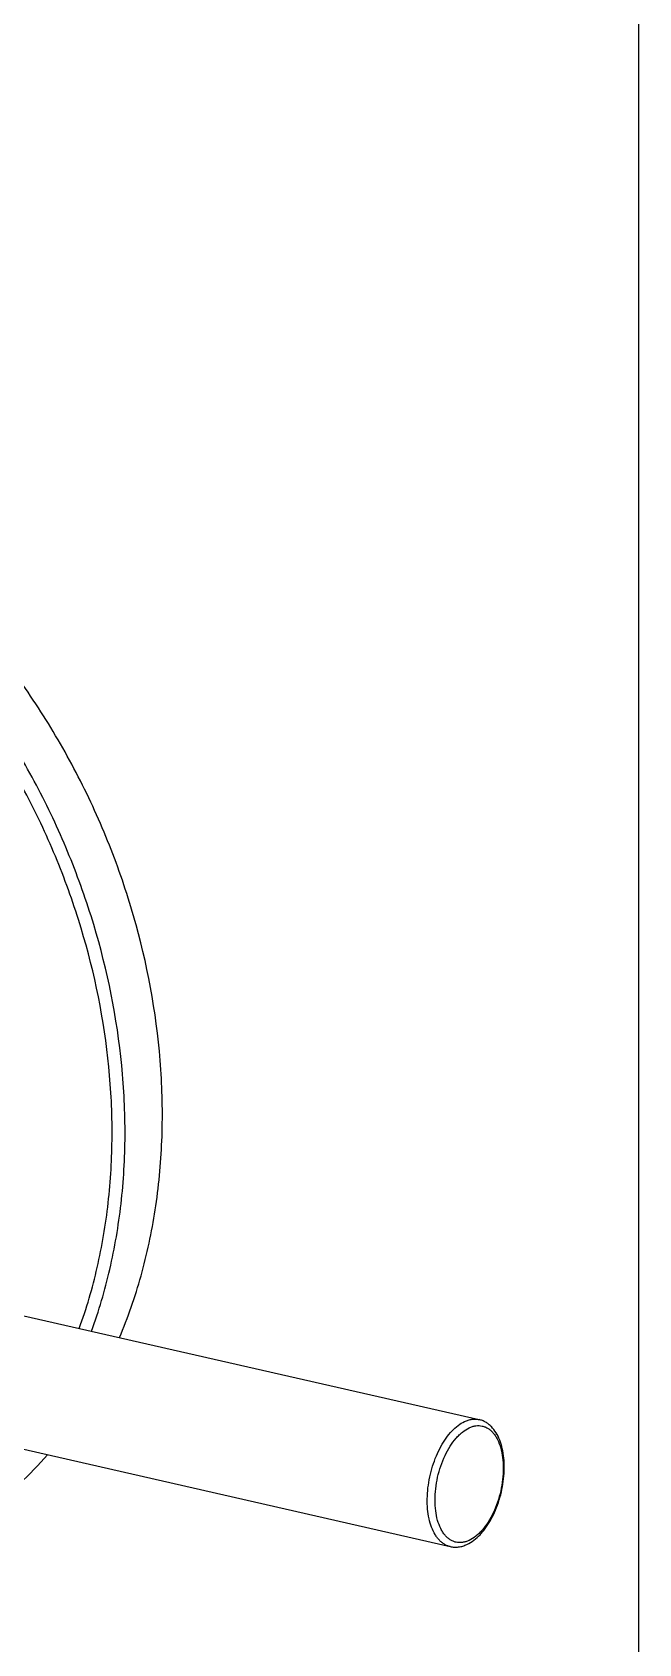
# Model space of a CAD drawing. Header units: millimetres. Extents: x 0 to 594, y 0 to 420.
# Drawn here: x 561.4 to 594, y 50.1 to 136.7 of the extents above; entities that cross this region are included whole.
import ezdxf

# ---------------------------------------------------------------- set-up
doc = ezdxf.new("R2010")
doc.units = ezdxf.units.MM
doc.header["$LTSCALE"] = 32.67
doc.layers.get('0').update_dxf_attribs({"linetype": 'CONTINUOUS'})
doc.layers.add('00_COMPONENTI', color=7, linetype='CONTINUOUS')

msp = doc.modelspace()

# ---------------------------------------------------------------- linework, layer by layer
at = {"color": 7, "linetype": 'Continuous'}
msp.add_line((594, 0), (594, 420), dxfattribs=at)
at = {"layer": '00_COMPONENTI', "color": 7, "linetype": 'Continuous'}
for p, q in [((535.963, 73.451), (585.408, 62.179)), ((534.465, 66.613), (583.853, 55.354))]:
    msp.add_line(p, q, dxfattribs=at)
for points, knots in [([(566.072, 66.587), (566.529, 67.665), (567.31, 69.919), (568.067, 73.47), (568.419, 77.191), (568.341, 82.347), (567.432, 87.557), (565.769, 92.611), (564.143, 96.306), (562.5, 99.242), (561.024, 101.478), (559.457, 103.615), (557.33, 106.106), (554.528, 108.777), (551.528, 111.078), (548.376, 112.974), (545.119, 114.434), (542.875, 115.111), (541.755, 115.367)], [0, 0, 0, 0, 0.057604, 0.117062, 0.178305, 0.241169, 0.370524, 0.436499, 0.502766, 0.568918, 0.601834, 0.634571, 0.699304, 0.762798, 0.824772, 0.88502, 0.943431, 1, 1, 1, 1]), ([(584.757, 55.469), (585.022, 55.592), (585.323, 55.832), (585.625, 56.174), (585.832, 56.444), (586.068, 56.823), (586.308, 57.321), (586.503, 57.86), (586.648, 58.422), (586.74, 58.994), (586.775, 59.559), (586.753, 60.102), (586.673, 60.61), (586.536, 61.071), (586.341, 61.473), (586.126, 61.755), (585.926, 61.934), (585.765, 62.044), (585.592, 62.127), (585.47, 62.165), (585.408, 62.179)], [0, 0, 0, 0, 0.110548, 0.141098, 0.172782, 0.239287, 0.309345, 0.381856, 0.455503, 0.528876, 0.600588, 0.669389, 0.734297, 0.794731, 0.85065, 0.902648, 0.927576, 0.951992, 0.976078, 1, 1, 1, 1]), ([(555.457, 55.167), (556.094, 55.463), (557.34, 56.127), (559.097, 57.321), (560.731, 58.707), (561.724, 59.745), (562.196, 60.291)], [0, 0, 0, 0, 0.247209, 0.495563, 0.746157, 1, 1, 1, 1]), ([(583.853, 55.354), (583.926, 55.338), (584.077, 55.317), (584.308, 55.328), (584.537, 55.378), (584.685, 55.435), (584.757, 55.469)], [0, 0, 0, 0, 0.243907, 0.490196, 0.74136, 1, 1, 1, 1])]:
    msp.add_open_spline(points, degree=3, knots=knots, dxfattribs=at)
at = {"layer": '00_COMPONENTI', "color": 9, "linetype": 'Continuous'}
for points, knots in [([(564.567, 66.93), (564.962, 68.016), (565.625, 70.274), (566.224, 73.802), (566.435, 77.474), (566.193, 82.53), (565.167, 87.605), (563.429, 92.508), (561.771, 96.081), (559.791, 99.473), (556.789, 103.65), (553.25, 107.319), (549.289, 110.297), (546.206, 112.121), (543.028, 113.528), (540.84, 114.184), (539.747, 114.433)], [0, 0, 0, 0, 0.058195, 0.118182, 0.179863, 0.24305, 0.3727, 0.438646, 0.504788, 0.57074, 0.636121, 0.763622, 0.825328, 0.885343, 0.943567, 1, 1, 1, 1]), ([(563.908, 67.08), (564.296, 68.15), (564.946, 70.373), (565.533, 73.847), (565.737, 77.461), (565.496, 82.436), (564.484, 87.431), (562.771, 92.256), (561.138, 95.771), (559.189, 99.108), (556.232, 103.218), (552.75, 106.827), (548.851, 109.758), (545.817, 111.552), (542.689, 112.936), (540.536, 113.582), (539.461, 113.827)], [0, 0, 0, 0, 0.058207, 0.118204, 0.179893, 0.243087, 0.372742, 0.438686, 0.504826, 0.570774, 0.636149, 0.763639, 0.82534, 0.88535, 0.94357, 1, 1, 1, 1]), ([(583.853, 55.354), (583.8, 55.366), (583.695, 55.399), (583.545, 55.474), (583.403, 55.572), (583.271, 55.695), (583.149, 55.839), (582.997, 56.067), (582.84, 56.404), (582.708, 56.864), (582.633, 57.379), (582.614, 57.933), (582.654, 58.512), (582.75, 59.097), (582.901, 59.673), (583.101, 60.224), (583.345, 60.732), (583.626, 61.184), (583.936, 61.566), (584.267, 61.869), (584.509, 62.02), (584.631, 62.076)], [0, 0, 0, 0, 0.020739, 0.041837, 0.063625, 0.086386, 0.110339, 0.135644, 0.190586, 0.251455, 0.317773, 0.388602, 0.462693, 0.538592, 0.614745, 0.68958, 0.761603, 0.829486, 0.892179, 0.949038, 1, 1, 1, 1]), ([(584.876, 55.685), (584.818, 55.658), (584.701, 55.613), (584.521, 55.572), (584.345, 55.562), (584.173, 55.584), (584.008, 55.636), (583.852, 55.718), (583.706, 55.829), (583.572, 55.968), (583.452, 56.133), (583.305, 56.394), (583.162, 56.778), (583.062, 57.297), (583.029, 57.868), (583.066, 58.471), (583.17, 59.083), (583.338, 59.681), (583.563, 60.242), (583.838, 60.746), (584.106, 61.112), (584.338, 61.358), (584.563, 61.557), (584.749, 61.677), (584.876, 61.736)], [0, 0, 0, 0, 0.02434, 0.047384, 0.069481, 0.091068, 0.112628, 0.134649, 0.157574, 0.181762, 0.207476, 0.234882, 0.29494, 0.361809, 0.434428, 0.511181, 0.590113, 0.669102, 0.746023, 0.818906, 0.886114, 0.917247, 0.946612, 1, 1, 1, 1]), ([(584.631, 62.076), (584.695, 62.106), (584.825, 62.156), (585.024, 62.2), (585.22, 62.21), (585.347, 62.193), (585.408, 62.179)], [0, 0, 0, 0, 0.267371, 0.520351, 0.76292, 1, 1, 1, 1]), ([(584.876, 61.736), (584.935, 61.764), (585.052, 61.809), (585.231, 61.849), (585.408, 61.859), (585.58, 61.838), (585.745, 61.786), (585.901, 61.704), (586.046, 61.592), (586.18, 61.453), (586.301, 61.288), (586.448, 61.028), (586.59, 60.643), (586.691, 60.124), (586.723, 59.553), (586.687, 58.951), (586.583, 58.339), (586.415, 57.741), (586.189, 57.18), (585.915, 56.675), (585.647, 56.309), (585.415, 56.064), (585.19, 55.865), (585.004, 55.745), (584.876, 55.685)], [0, 0, 0, 0, 0.02434, 0.047384, 0.069481, 0.091068, 0.112628, 0.134649, 0.157574, 0.181762, 0.207476, 0.234882, 0.29494, 0.361809, 0.434428, 0.511181, 0.590113, 0.669102, 0.746023, 0.818906, 0.886114, 0.917247, 0.946612, 1, 1, 1, 1])]:
    msp.add_open_spline(points, degree=3, knots=knots, dxfattribs=at)

doc.saveas('drawing.dxf')
